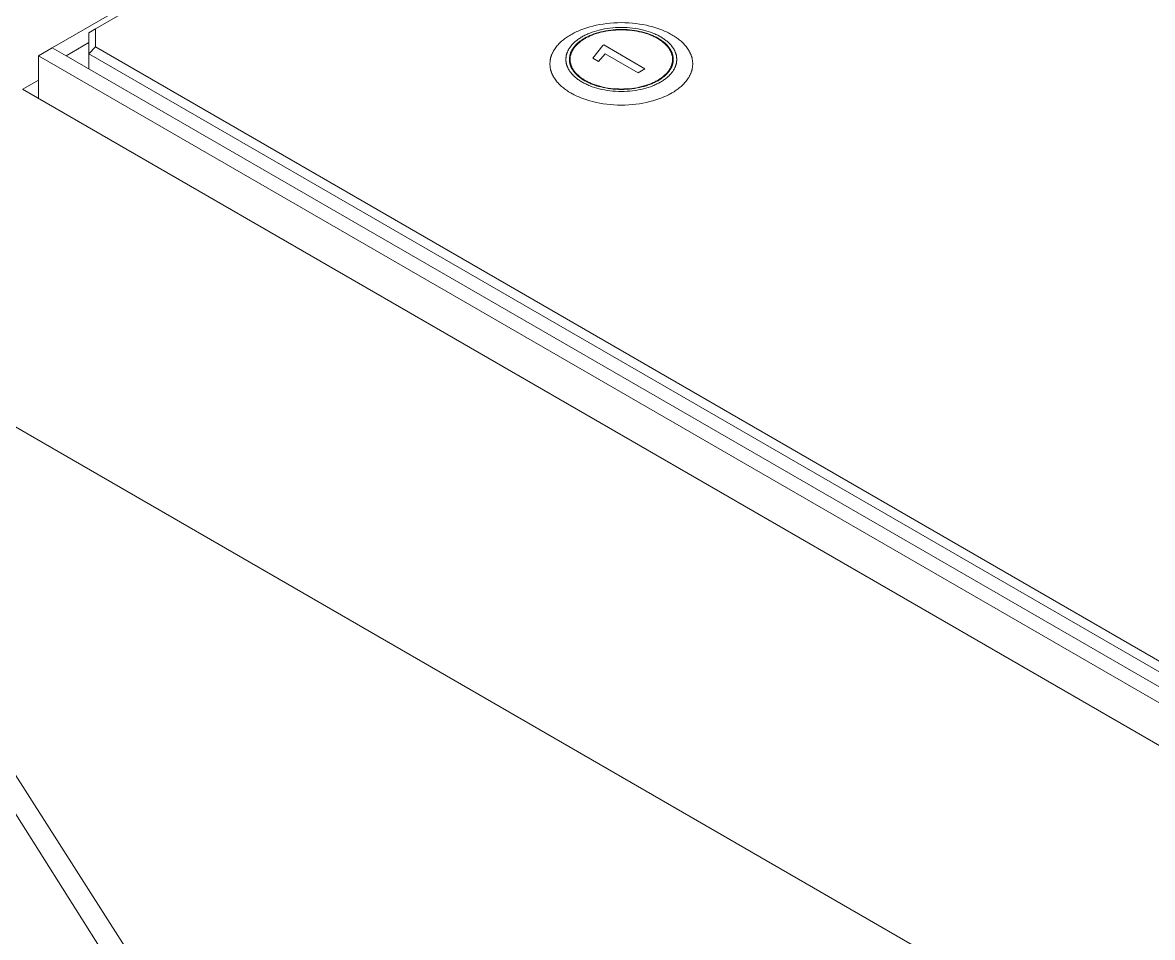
# Model space of a CAD drawing. Header units: millimetres. Extents: x -208 to 4974, y -28 to 3137.
# Drawn here: x 3428.3 to 3541.3, y 1732.5 to 1824 of the extents above; entities that cross this region are included whole.
import ezdxf

# ---------------------------------------------------------------- set-up
doc = ezdxf.new("R2010")
doc.units = ezdxf.units.MM
doc.layers.add('ZANO_R', color=7, linetype='Continuous', lineweight=0)

msp = doc.modelspace()

# ---------------------------------------------------------------- linework, layer by layer
at = {"layer": 'ZANO_R'}
for p, q in [((3431.25, 1821.49), (3515.23, 1869.97)), ((3435.57, 1823.38), (3515.76, 1869.67)), ((3485.04, 1823.58), (3484.73, 1823.49)), ((3485.36, 1823.67), (3485.04, 1823.58)), ((3485.69, 1823.74), (3485.36, 1823.67)), ((3486.03, 1823.81), (3485.69, 1823.74)), ((3486.38, 1823.87), (3486.03, 1823.81)), ((3486.73, 1823.92), (3486.38, 1823.87)), ((3487.09, 1823.96), (3486.73, 1823.92)), ((3487.46, 1823.98), (3487.09, 1823.96)), ((3487.34, 1823.49), (3487.62, 1823.51)), ((3487.82, 1824), (3487.46, 1823.98)), ((3487.62, 1823.51), (3487.91, 1823.52)), ((3488.19, 1824.01), (3487.82, 1824)), ((3487.91, 1823.52), (3488.19, 1823.53)), ((3488.56, 1824), (3488.19, 1824.01)), ((3488.19, 1823.53), (3488.48, 1823.52)), ((3488.48, 1823.52), (3488.77, 1823.51)), ((3488.93, 1823.98), (3488.56, 1824)), ((3488.77, 1823.51), (3489.05, 1823.49)), ((3489.3, 1823.96), (3488.93, 1823.98)), ((3489.66, 1823.92), (3489.3, 1823.96)), ((3490.01, 1823.87), (3489.66, 1823.92)), ((3490.36, 1823.81), (3490.01, 1823.87)), ((3490.7, 1823.74), (3490.36, 1823.81)), ((3491.03, 1823.67), (3490.7, 1823.74)), ((3491.35, 1823.58), (3491.03, 1823.67)), ((3491.66, 1823.49), (3491.35, 1823.58)), ((3435.57, 1823.38), (3434.92, 1823)), ((3434.92, 1823), (3434.92, 1820.88)), ((3435.57, 1821.57), (3435.57, 1823.38)), ((3482.61, 1822.45), (3482.5, 1822.38)), ((3482.71, 1822.53), (3482.61, 1822.45)), ((3482.82, 1822.6), (3482.71, 1822.53)), ((3482.92, 1822.67), (3482.82, 1822.6)), ((3483.03, 1822.73), (3482.92, 1822.67)), ((3483.14, 1822.8), (3483.03, 1822.73)), ((3483.26, 1822.86), (3483.14, 1822.8)), ((3483.37, 1822.93), (3483.26, 1822.86)), ((3483.49, 1822.99), (3483.37, 1822.93)), ((3483.62, 1823.05), (3483.49, 1822.99)), ((3483.74, 1823.11), (3483.62, 1823.05)), ((3483.88, 1823.17), (3483.74, 1823.11)), ((3483.85, 1822.32), (3483.93, 1822.38)), ((3484.01, 1823.23), (3483.88, 1823.17)), ((3483.93, 1822.38), (3484.02, 1822.43)), ((3484.15, 1823.28), (3484.01, 1823.23)), ((3484.02, 1822.43), (3484.1, 1822.49)), ((3484.1, 1822.49), (3484.19, 1822.54)), ((3484.43, 1823.39), (3484.15, 1823.28)), ((3484.19, 1822.54), (3484.27, 1822.59)), ((3484.27, 1822.59), (3484.36, 1822.64)), ((3484.36, 1822.64), (3484.45, 1822.69)), ((3484.36, 1822.35), (3484.44, 1822.4)), ((3484.73, 1823.49), (3484.43, 1823.39)), ((3484.44, 1822.4), (3484.52, 1822.45)), ((3484.45, 1822.69), (3484.54, 1822.74)), ((3484.49, 1822.37), (3484.57, 1822.42)), ((3484.52, 1822.45), (3484.6, 1822.49)), ((3484.54, 1822.74), (3484.64, 1822.78)), ((3484.57, 1822.42), (3484.65, 1822.47)), ((3484.6, 1822.49), (3484.69, 1822.54)), ((3484.64, 1822.78), (3484.74, 1822.83)), ((3484.65, 1822.47), (3484.73, 1822.51)), ((3484.69, 1822.54), (3484.78, 1822.58)), ((3484.73, 1822.51), (3484.82, 1822.56)), ((3484.74, 1822.83), (3484.84, 1822.88)), ((3484.78, 1822.58), (3484.87, 1822.63)), ((3484.82, 1822.56), (3484.91, 1822.6)), ((3484.84, 1822.88), (3484.94, 1822.92)), ((3484.87, 1822.63), (3484.96, 1822.67)), ((3484.91, 1822.6), (3485, 1822.64)), ((3484.94, 1822.92), (3485.05, 1822.96)), ((3484.96, 1822.67), (3485.05, 1822.71)), ((3485, 1822.64), (3485.09, 1822.69)), ((3485.05, 1822.96), (3485.27, 1823.05)), ((3485.05, 1822.71), (3485.15, 1822.76)), ((3485.09, 1822.69), (3485.19, 1822.73)), ((3485.15, 1822.76), (3485.25, 1822.8)), ((3485.19, 1822.73), (3485.29, 1822.77)), ((3485.25, 1822.8), (3485.46, 1822.88)), ((3485.27, 1823.05), (3485.5, 1823.13)), ((3485.29, 1822.77), (3485.49, 1822.84)), ((3485.46, 1822.88), (3485.67, 1822.95)), ((3485.49, 1822.84), (3485.7, 1822.92)), ((3485.5, 1823.13), (3485.74, 1823.2)), ((3485.67, 1822.95), (3485.9, 1823.02)), ((3485.7, 1822.92), (3485.93, 1822.98)), ((3485.74, 1823.2), (3485.99, 1823.27)), ((3485.9, 1823.02), (3486.13, 1823.08)), ((3485.93, 1822.98), (3486.16, 1823.04)), ((3485.99, 1823.27), (3486.25, 1823.33)), ((3486.13, 1823.08), (3486.37, 1823.13)), ((3486.16, 1823.04), (3486.39, 1823.1)), ((3486.25, 1823.33), (3486.51, 1823.38)), ((3486.37, 1823.13), (3486.62, 1823.18)), ((3486.39, 1823.1), (3486.64, 1823.15)), ((3486.51, 1823.38), (3486.78, 1823.42)), ((3486.62, 1823.18), (3486.87, 1823.23)), ((3486.64, 1823.15), (3486.89, 1823.19)), ((3486.78, 1823.42), (3487.06, 1823.46)), ((3486.87, 1823.23), (3487.13, 1823.26)), ((3486.89, 1823.19), (3487.14, 1823.22)), ((3487.06, 1823.46), (3487.34, 1823.49)), ((3487.13, 1823.26), (3487.39, 1823.29)), ((3487.14, 1823.22), (3487.4, 1823.25)), ((3487.39, 1823.29), (3487.66, 1823.31)), ((3487.4, 1823.25), (3487.66, 1823.27)), ((3487.66, 1823.31), (3487.93, 1823.32)), ((3487.66, 1823.27), (3487.93, 1823.28)), ((3487.93, 1823.32), (3488.19, 1823.33)), ((3487.93, 1823.28), (3488.19, 1823.29)), ((3488.19, 1823.33), (3488.46, 1823.32)), ((3488.19, 1823.29), (3488.46, 1823.28)), ((3488.46, 1823.32), (3488.73, 1823.31)), ((3488.46, 1823.28), (3488.72, 1823.27)), ((3488.72, 1823.27), (3488.99, 1823.25)), ((3488.73, 1823.31), (3489, 1823.29)), ((3488.99, 1823.25), (3489.25, 1823.22)), ((3489, 1823.29), (3489.26, 1823.26)), ((3489.05, 1823.49), (3489.33, 1823.46)), ((3489.25, 1823.22), (3489.5, 1823.19)), ((3489.26, 1823.26), (3489.52, 1823.23)), ((3489.33, 1823.46), (3489.61, 1823.42)), ((3489.5, 1823.19), (3489.75, 1823.15)), ((3489.52, 1823.23), (3489.77, 1823.18)), ((3489.61, 1823.42), (3489.88, 1823.38)), ((3489.75, 1823.15), (3489.99, 1823.1)), ((3489.77, 1823.18), (3490.02, 1823.13)), ((3489.88, 1823.38), (3490.14, 1823.33)), ((3489.99, 1823.1), (3490.23, 1823.04)), ((3490.02, 1823.13), (3490.26, 1823.08)), ((3490.14, 1823.33), (3490.4, 1823.27)), ((3490.23, 1823.04), (3490.46, 1822.98)), ((3490.26, 1823.08), (3490.49, 1823.02)), ((3490.4, 1823.27), (3490.65, 1823.2)), ((3490.46, 1822.98), (3490.68, 1822.92)), ((3490.49, 1823.02), (3490.72, 1822.95)), ((3490.65, 1823.2), (3490.89, 1823.13)), ((3490.68, 1822.92), (3490.9, 1822.84)), ((3490.72, 1822.95), (3490.93, 1822.88)), ((3490.89, 1823.13), (3491.12, 1823.05)), ((3490.9, 1822.84), (3491.1, 1822.77)), ((3490.93, 1822.88), (3491.14, 1822.8)), ((3491.1, 1822.77), (3491.2, 1822.73)), ((3491.12, 1823.05), (3491.34, 1822.96)), ((3491.14, 1822.8), (3491.24, 1822.76)), ((3491.2, 1822.73), (3491.3, 1822.69)), ((3491.24, 1822.76), (3491.34, 1822.71)), ((3491.3, 1822.69), (3491.39, 1822.64)), ((3491.34, 1822.96), (3491.44, 1822.92)), ((3491.34, 1822.71), (3491.43, 1822.67)), ((3491.39, 1822.64), (3491.48, 1822.6)), ((3491.43, 1822.67), (3491.52, 1822.63)), ((3491.44, 1822.92), (3491.55, 1822.88)), ((3491.48, 1822.6), (3491.57, 1822.56)), ((3491.52, 1822.63), (3491.61, 1822.58)), ((3491.55, 1822.88), (3491.65, 1822.83)), ((3491.57, 1822.56), (3491.66, 1822.51)), ((3491.61, 1822.58), (3491.7, 1822.54)), ((3491.65, 1822.83), (3491.75, 1822.78)), ((3491.96, 1823.39), (3491.66, 1823.49)), ((3491.66, 1822.51), (3491.74, 1822.47)), ((3491.7, 1822.54), (3491.79, 1822.49)), ((3491.74, 1822.47), (3491.82, 1822.42)), ((3491.75, 1822.78), (3491.85, 1822.74)), ((3491.79, 1822.49), (3491.87, 1822.45)), ((3491.82, 1822.42), (3491.9, 1822.37)), ((3491.85, 1822.74), (3491.94, 1822.69)), ((3491.87, 1822.45), (3491.95, 1822.4)), ((3491.94, 1822.69), (3492.03, 1822.64)), ((3491.95, 1822.4), (3492.03, 1822.35)), ((3492.24, 1823.28), (3491.96, 1823.39)), ((3492.03, 1822.64), (3492.12, 1822.59)), ((3492.12, 1822.59), (3492.2, 1822.54)), ((3492.2, 1822.54), (3492.29, 1822.49)), ((3492.38, 1823.23), (3492.24, 1823.28)), ((3492.29, 1822.49), (3492.37, 1822.43)), ((3492.37, 1822.43), (3492.45, 1822.38)), ((3492.51, 1823.17), (3492.38, 1823.23)), ((3492.45, 1822.38), (3492.53, 1822.32)), ((3492.64, 1823.11), (3492.51, 1823.17)), ((3492.77, 1823.05), (3492.64, 1823.11)), ((3492.9, 1822.99), (3492.77, 1823.05)), ((3493.02, 1822.93), (3492.9, 1822.99)), ((3493.13, 1822.86), (3493.02, 1822.93)), ((3493.25, 1822.8), (3493.13, 1822.86)), ((3493.36, 1822.73), (3493.25, 1822.8)), ((3493.47, 1822.67), (3493.36, 1822.73)), ((3493.57, 1822.6), (3493.47, 1822.67)), ((3493.68, 1822.53), (3493.57, 1822.6)), ((3493.78, 1822.45), (3493.68, 1822.53)), ((3493.88, 1822.38), (3493.78, 1822.45)), ((3431.25, 1821.49), (3429.87, 1820.69)), ((3431.25, 1821.49), (3432.63, 1820.69)), ((3432.63, 1820.69), (3434.92, 1822.02)), ((3434.92, 1820.88), (3435.57, 1821.57)), ((4574.98, 1163.73), (3435.57, 1821.57)), ((3481.47, 1821.28), (3481.44, 1821.23)), ((3481.51, 1821.33), (3481.47, 1821.28)), ((3481.57, 1821.43), (3481.51, 1821.33)), ((3481.64, 1821.52), (3481.57, 1821.43)), ((3481.71, 1821.61), (3481.64, 1821.52)), ((3481.79, 1821.71), (3481.71, 1821.61)), ((3481.87, 1821.8), (3481.79, 1821.71)), ((3481.95, 1821.88), (3481.87, 1821.8)), ((3482.03, 1821.97), (3481.95, 1821.88)), ((3482.12, 1822.06), (3482.03, 1821.97)), ((3482.21, 1822.14), (3482.12, 1822.06)), ((3482.31, 1822.22), (3482.21, 1822.14)), ((3482.41, 1822.3), (3482.31, 1822.22)), ((3482.5, 1822.38), (3482.41, 1822.3)), ((3482.87, 1821.22), (3482.89, 1821.26)), ((3482.89, 1821.26), (3482.91, 1821.3)), ((3482.91, 1821.3), (3482.93, 1821.34)), ((3482.93, 1821.34), (3482.95, 1821.37)), ((3482.95, 1821.37), (3482.98, 1821.41)), ((3482.98, 1821.41), (3483, 1821.45)), ((3483, 1821.45), (3483.05, 1821.52)), ((3483.05, 1821.52), (3483.1, 1821.6)), ((3483.1, 1821.6), (3483.16, 1821.67)), ((3483.16, 1821.67), (3483.22, 1821.74)), ((3483.22, 1821.74), (3483.28, 1821.81)), ((3483.24, 1821.24), (3483.26, 1821.27)), ((3483.26, 1821.27), (3483.29, 1821.31)), ((3483.28, 1821.81), (3483.34, 1821.88)), ((3483.29, 1821.31), (3483.31, 1821.34)), ((3483.31, 1821.34), (3483.33, 1821.38)), ((3483.31, 1821.22), (3483.33, 1821.26)), ((3483.33, 1821.38), (3483.38, 1821.45)), ((3483.33, 1821.26), (3483.35, 1821.3)), ((3483.34, 1821.88), (3483.41, 1821.95)), ((3483.35, 1821.3), (3483.37, 1821.33)), ((3483.37, 1821.33), (3483.39, 1821.37)), ((3483.38, 1821.45), (3483.43, 1821.52)), ((3483.39, 1821.37), (3483.44, 1821.43)), ((3483.41, 1821.95), (3483.48, 1822.01)), ((3483.43, 1821.52), (3483.48, 1821.58)), ((3483.44, 1821.43), (3483.49, 1821.5)), ((3483.48, 1822.01), (3483.55, 1822.08)), ((3483.48, 1821.58), (3483.53, 1821.65)), ((3483.49, 1821.5), (3483.54, 1821.57)), ((3483.53, 1821.65), (3483.59, 1821.72)), ((3483.54, 1821.57), (3483.59, 1821.63)), ((3483.55, 1822.08), (3483.62, 1822.14)), ((3483.59, 1821.72), (3483.65, 1821.78)), ((3483.59, 1821.63), (3483.65, 1821.7)), ((3483.62, 1822.14), (3483.7, 1822.2)), ((3483.65, 1821.78), (3483.71, 1821.84)), ((3483.65, 1821.7), (3483.71, 1821.76)), ((3483.7, 1822.2), (3483.78, 1822.26)), ((3483.71, 1821.84), (3483.78, 1821.91)), ((3483.71, 1821.76), (3483.77, 1821.83)), ((3483.77, 1821.83), (3483.83, 1821.89)), ((3483.78, 1822.26), (3483.85, 1822.32)), ((3483.78, 1821.91), (3483.85, 1821.97)), ((3483.83, 1821.89), (3483.9, 1821.95)), ((3483.85, 1821.97), (3483.91, 1822.03)), ((3483.9, 1821.95), (3483.97, 1822)), ((3483.91, 1822.03), (3483.98, 1822.08)), ((3483.97, 1822), (3484.04, 1822.06)), ((3483.98, 1822.08), (3484.06, 1822.14)), ((3484.04, 1822.06), (3484.11, 1822.12)), ((3484.06, 1822.14), (3484.13, 1822.19)), ((3484.11, 1822.12), (3484.18, 1822.17)), ((3484.13, 1822.19), (3484.21, 1822.25)), ((3484.18, 1822.17), (3484.26, 1822.22)), ((3484.21, 1822.25), (3484.28, 1822.3)), ((3484.26, 1822.22), (3484.33, 1822.27)), ((3484.28, 1822.3), (3484.36, 1822.35)), ((3484.33, 1822.27), (3484.41, 1822.32)), ((3484.41, 1822.32), (3484.49, 1822.37)), ((3485.35, 1820.45), (3486.36, 1821.72)), ((3486.36, 1821.72), (3486.44, 1821.77)), ((3486.44, 1821.77), (3490.56, 1819.39)), ((3491.9, 1822.37), (3491.98, 1822.32)), ((3491.98, 1822.32), (3492.06, 1822.27)), ((3492.03, 1822.35), (3492.11, 1822.3)), ((3492.06, 1822.27), (3492.13, 1822.22)), ((3492.11, 1822.3), (3492.18, 1822.25)), ((3492.13, 1822.22), (3492.21, 1822.17)), ((3492.18, 1822.25), (3492.26, 1822.19)), ((3492.21, 1822.17), (3492.28, 1822.12)), ((3492.26, 1822.19), (3492.33, 1822.14)), ((3492.28, 1822.12), (3492.35, 1822.06)), ((3492.33, 1822.14), (3492.41, 1822.08)), ((3492.35, 1822.06), (3492.42, 1822)), ((3492.41, 1822.08), (3492.48, 1822.03)), ((3492.42, 1822), (3492.49, 1821.95)), ((3492.48, 1822.03), (3492.54, 1821.97)), ((3492.49, 1821.95), (3492.56, 1821.89)), ((3492.53, 1822.32), (3492.61, 1822.26)), ((3492.54, 1821.97), (3492.61, 1821.91)), ((3492.56, 1821.89), (3492.62, 1821.83)), ((3492.61, 1822.26), (3492.69, 1822.2)), ((3492.61, 1821.91), (3492.68, 1821.84)), ((3492.62, 1821.83), (3492.68, 1821.76)), ((3492.68, 1821.84), (3492.74, 1821.78)), ((3492.68, 1821.76), (3492.74, 1821.7)), ((3492.69, 1822.2), (3492.77, 1822.14)), ((3492.74, 1821.78), (3492.8, 1821.72)), ((3492.74, 1821.7), (3492.8, 1821.63)), ((3492.77, 1822.14), (3492.84, 1822.08)), ((3492.8, 1821.72), (3492.85, 1821.65)), ((3492.8, 1821.63), (3492.85, 1821.57)), ((3492.84, 1822.08), (3492.91, 1822.01)), ((3492.85, 1821.65), (3492.91, 1821.58)), ((3492.85, 1821.57), (3492.9, 1821.5)), ((3492.9, 1821.5), (3492.95, 1821.43)), ((3492.91, 1822.01), (3492.98, 1821.95)), ((3492.91, 1821.58), (3492.96, 1821.52)), ((3492.95, 1821.43), (3493, 1821.37)), ((3492.96, 1821.52), (3493.01, 1821.45)), ((3492.98, 1821.95), (3493.05, 1821.88)), ((3493, 1821.37), (3493.02, 1821.33)), ((3493.01, 1821.45), (3493.06, 1821.38)), ((3493.02, 1821.33), (3493.04, 1821.3)), ((3493.04, 1821.3), (3493.06, 1821.26)), ((3493.05, 1821.88), (3493.11, 1821.81)), ((3493.06, 1821.38), (3493.08, 1821.34)), ((3493.06, 1821.26), (3493.08, 1821.22)), ((3493.08, 1821.34), (3493.1, 1821.31)), ((3493.1, 1821.31), (3493.12, 1821.27)), ((3493.11, 1821.81), (3493.17, 1821.74)), ((3493.12, 1821.27), (3493.15, 1821.24)), ((3493.17, 1821.74), (3493.23, 1821.67)), ((3493.23, 1821.67), (3493.29, 1821.6)), ((3493.29, 1821.6), (3493.34, 1821.52)), ((3493.34, 1821.52), (3493.39, 1821.45)), ((3493.39, 1821.45), (3493.41, 1821.41)), ((3493.41, 1821.41), (3493.44, 1821.37)), ((3493.44, 1821.37), (3493.46, 1821.34)), ((3493.46, 1821.34), (3493.48, 1821.3)), ((3493.48, 1821.3), (3493.5, 1821.26)), ((3493.5, 1821.26), (3493.52, 1821.22)), ((3493.98, 1822.3), (3493.88, 1822.38)), ((3494.08, 1822.22), (3493.98, 1822.3)), ((3494.18, 1822.14), (3494.08, 1822.22)), ((3494.27, 1822.06), (3494.18, 1822.14)), ((3494.36, 1821.97), (3494.27, 1822.06)), ((3494.44, 1821.88), (3494.36, 1821.97)), ((3494.52, 1821.8), (3494.44, 1821.88)), ((3494.6, 1821.71), (3494.52, 1821.8)), ((3494.68, 1821.61), (3494.6, 1821.71)), ((3494.75, 1821.52), (3494.68, 1821.61)), ((3494.82, 1821.43), (3494.75, 1821.52)), ((3494.88, 1821.33), (3494.82, 1821.43)), ((3494.91, 1821.28), (3494.88, 1821.33)), ((3494.94, 1821.23), (3494.91, 1821.28)), ((3429.87, 1820.69), (3429.87, 1816.43)), ((4577.01, 1158.4), (3429.87, 1820.69)), ((4577.01, 1159.99), (3432.63, 1820.69)), ((3434.92, 1820.88), (4574.71, 1162.83)), ((3434.92, 1819.37), (3434.92, 1820.88)), ((3481.07, 1820.15), (3481.06, 1820.1)), ((3481.08, 1820.26), (3481.07, 1820.2)), ((3481.07, 1820.2), (3481.07, 1820.15)), ((3481.09, 1820.31), (3481.08, 1820.26)), ((3481.1, 1820.36), (3481.09, 1820.31)), ((3481.11, 1820.41), (3481.1, 1820.36)), ((3481.12, 1820.47), (3481.11, 1820.41)), ((3481.14, 1820.52), (3481.12, 1820.47)), ((3481.15, 1820.57), (3481.14, 1820.52)), ((3481.17, 1820.62), (3481.15, 1820.57)), ((3481.18, 1820.68), (3481.17, 1820.62)), ((3481.2, 1820.73), (3481.18, 1820.68)), ((3481.22, 1820.78), (3481.2, 1820.73)), ((3481.24, 1820.83), (3481.22, 1820.78)), ((3481.26, 1820.88), (3481.24, 1820.83)), ((3481.29, 1820.93), (3481.26, 1820.88)), ((3481.31, 1820.98), (3481.29, 1820.93)), ((3481.33, 1821.03), (3481.31, 1820.98)), ((3481.36, 1821.08), (3481.33, 1821.03)), ((3481.39, 1821.13), (3481.36, 1821.08)), ((3481.42, 1821.18), (3481.39, 1821.13)), ((3481.44, 1821.23), (3481.42, 1821.18)), ((3482.65, 1820.49), (3482.66, 1820.53)), ((3482.65, 1820.45), (3482.65, 1820.49)), ((3482.65, 1820.41), (3482.65, 1820.45)), ((3482.65, 1820.37), (3482.65, 1820.41)), ((3482.65, 1820.33), (3482.65, 1820.37)), ((3482.65, 1820.28), (3482.65, 1820.33)), ((3482.65, 1820.24), (3482.65, 1820.28)), ((3482.65, 1820.2), (3482.65, 1820.24)), ((3482.65, 1820.16), (3482.65, 1820.2)), ((3482.66, 1820.12), (3482.65, 1820.16)), ((3482.66, 1820.57), (3482.67, 1820.62)), ((3482.66, 1820.53), (3482.66, 1820.57)), ((3482.66, 1820.08), (3482.66, 1820.12)), ((3482.67, 1820.62), (3482.68, 1820.66)), ((3482.68, 1820.7), (3482.69, 1820.74)), ((3482.68, 1820.66), (3482.68, 1820.7)), ((3482.69, 1820.74), (3482.7, 1820.78)), ((3482.7, 1820.78), (3482.71, 1820.82)), ((3482.71, 1820.82), (3482.72, 1820.86)), ((3482.72, 1820.86), (3482.74, 1820.9)), ((3482.74, 1820.9), (3482.75, 1820.94)), ((3482.75, 1820.94), (3482.76, 1820.98)), ((3482.76, 1820.98), (3482.78, 1821.02)), ((3482.78, 1821.02), (3482.8, 1821.06)), ((3482.8, 1821.06), (3482.81, 1821.1)), ((3482.81, 1821.1), (3482.83, 1821.14)), ((3482.83, 1821.14), (3482.85, 1821.18)), ((3482.85, 1821.18), (3482.87, 1821.22)), ((3483, 1820.44), (3483.01, 1820.48)), ((3483, 1820.4), (3483, 1820.44)), ((3483, 1820.36), (3483, 1820.4)), ((3483, 1820.33), (3483, 1820.36)), ((3483, 1820.29), (3483, 1820.33)), ((3483, 1820.25), (3483, 1820.29)), ((3483, 1820.21), (3483, 1820.25)), ((3483.01, 1820.17), (3483, 1820.21)), ((3483.01, 1820.56), (3483.02, 1820.6)), ((3483.01, 1820.52), (3483.01, 1820.56)), ((3483.01, 1820.48), (3483.01, 1820.52)), ((3483.01, 1820.13), (3483.01, 1820.17)), ((3483.01, 1820.09), (3483.01, 1820.13)), ((3483.02, 1820.6), (3483.03, 1820.64)), ((3483.03, 1820.67), (3483.04, 1820.71)), ((3483.03, 1820.64), (3483.03, 1820.67)), ((3483.04, 1820.71), (3483.05, 1820.75)), ((3483.05, 1820.75), (3483.06, 1820.79)), ((3483.06, 1820.79), (3483.07, 1820.83)), ((3483.06, 1820.36), (3483.07, 1820.4)), ((3483.06, 1820.33), (3483.06, 1820.36)), ((3483.06, 1820.29), (3483.06, 1820.33)), ((3483.07, 1820.25), (3483.06, 1820.29)), ((3483.06, 1820.25), (3483.06, 1819.85)), ((3483.07, 1820.83), (3483.08, 1820.86)), ((3483.07, 1820.52), (3483.08, 1820.56)), ((3483.07, 1820.48), (3483.07, 1820.52)), ((3483.07, 1820.44), (3483.07, 1820.48)), ((3483.07, 1820.4), (3483.07, 1820.44)), ((3483.07, 1820.21), (3483.07, 1820.25)), ((3483.07, 1820.17), (3483.07, 1820.21)), ((3483.07, 1820.13), (3483.07, 1820.17)), ((3483.08, 1820.1), (3483.07, 1820.13)), ((3483.08, 1820.86), (3483.1, 1820.9)), ((3483.08, 1820.56), (3483.09, 1820.59)), ((3483.09, 1820.63), (3483.1, 1820.67)), ((3483.09, 1820.59), (3483.09, 1820.63)), ((3483.1, 1820.9), (3483.11, 1820.94)), ((3483.1, 1820.67), (3483.11, 1820.71)), ((3483.11, 1820.94), (3483.12, 1820.98)), ((3483.11, 1820.71), (3483.12, 1820.75)), ((3483.12, 1820.98), (3483.14, 1821.02)), ((3483.12, 1820.75), (3483.13, 1820.78)), ((3483.13, 1820.78), (3483.14, 1820.82)), ((3483.14, 1821.02), (3483.15, 1821.05)), ((3483.14, 1820.82), (3483.15, 1820.86)), ((3483.15, 1821.05), (3483.17, 1821.09)), ((3483.15, 1820.86), (3483.16, 1820.9)), ((3483.16, 1820.9), (3483.17, 1820.93)), ((3483.17, 1821.09), (3483.19, 1821.13)), ((3483.17, 1820.93), (3483.19, 1820.97)), ((3483.19, 1821.13), (3483.21, 1821.16)), ((3483.19, 1820.97), (3483.2, 1821.01)), ((3483.2, 1821.01), (3483.22, 1821.04)), ((3483.21, 1821.16), (3483.22, 1821.2)), ((3483.22, 1821.2), (3483.24, 1821.24)), ((3483.22, 1821.04), (3483.23, 1821.08)), ((3483.23, 1821.08), (3483.25, 1821.12)), ((3483.25, 1821.12), (3483.27, 1821.15)), ((3483.27, 1821.15), (3483.29, 1821.19)), ((3483.29, 1821.19), (3483.31, 1821.22)), ((3485.92, 1820.12), (3485.35, 1820.45)), ((3486.58, 1820.9), (3485.92, 1820.12)), ((3489.88, 1819), (3486.58, 1820.9)), ((3493.08, 1821.22), (3493.1, 1821.19)), ((3493.1, 1821.19), (3493.12, 1821.15)), ((3493.12, 1821.15), (3493.14, 1821.12)), ((3493.14, 1821.12), (3493.16, 1821.08)), ((3493.15, 1821.24), (3493.16, 1821.2)), ((3493.16, 1821.2), (3493.18, 1821.16)), ((3493.16, 1821.08), (3493.17, 1821.04)), ((3493.17, 1821.04), (3493.19, 1821.01)), ((3493.18, 1821.16), (3493.2, 1821.13)), ((3493.19, 1821.01), (3493.2, 1820.97)), ((3493.2, 1821.13), (3493.22, 1821.09)), ((3493.2, 1820.97), (3493.22, 1820.93)), ((3493.22, 1821.09), (3493.24, 1821.05)), ((3493.22, 1820.93), (3493.23, 1820.9)), ((3493.23, 1820.9), (3493.24, 1820.86)), ((3493.24, 1821.05), (3493.25, 1821.02)), ((3493.24, 1820.86), (3493.25, 1820.82)), ((3493.25, 1821.02), (3493.27, 1820.98)), ((3493.25, 1820.82), (3493.26, 1820.78)), ((3493.26, 1820.78), (3493.27, 1820.75)), ((3493.27, 1820.98), (3493.28, 1820.94)), ((3493.27, 1820.75), (3493.28, 1820.71)), ((3493.28, 1820.94), (3493.29, 1820.9)), ((3493.28, 1820.71), (3493.29, 1820.67)), ((3493.29, 1820.9), (3493.31, 1820.86)), ((3493.29, 1820.67), (3493.3, 1820.63)), ((3493.3, 1820.63), (3493.3, 1820.59)), ((3493.3, 1820.59), (3493.31, 1820.56)), ((3493.31, 1820.86), (3493.32, 1820.83)), ((3493.31, 1820.56), (3493.31, 1820.52)), ((3493.31, 1820.52), (3493.32, 1820.48)), ((3493.32, 1820.17), (3493.31, 1820.13)), ((3493.31, 1820.13), (3493.31, 1820.1)), ((3493.32, 1820.83), (3493.33, 1820.79)), ((3493.32, 1820.48), (3493.32, 1820.44)), ((3493.32, 1820.44), (3493.32, 1820.4)), ((3493.32, 1820.4), (3493.32, 1820.36)), ((3493.32, 1820.36), (3493.33, 1820.33)), ((3493.33, 1820.33), (3493.32, 1820.29)), ((3493.32, 1820.29), (3493.32, 1820.25)), ((3493.32, 1820.25), (3493.32, 1820.21)), ((3493.32, 1820.21), (3493.32, 1820.17)), ((3493.33, 1820.79), (3493.34, 1820.75)), ((3493.33, 1820.25), (3493.33, 1819.85)), ((3493.34, 1820.75), (3493.35, 1820.71)), ((3493.35, 1820.71), (3493.35, 1820.67)), ((3493.35, 1820.67), (3493.36, 1820.64)), ((3493.36, 1820.64), (3493.37, 1820.6)), ((3493.37, 1820.6), (3493.37, 1820.56)), ((3493.37, 1820.56), (3493.38, 1820.52)), ((3493.38, 1820.13), (3493.37, 1820.09)), ((3493.38, 1820.52), (3493.38, 1820.48)), ((3493.38, 1820.48), (3493.39, 1820.44)), ((3493.39, 1820.21), (3493.38, 1820.17)), ((3493.38, 1820.17), (3493.38, 1820.13)), ((3493.39, 1820.44), (3493.39, 1820.4)), ((3493.39, 1820.4), (3493.39, 1820.36)), ((3493.39, 1820.36), (3493.39, 1820.33)), ((3493.39, 1820.33), (3493.39, 1820.29)), ((3493.39, 1820.29), (3493.39, 1820.25)), ((3493.39, 1820.25), (3493.39, 1820.21)), ((3493.52, 1821.22), (3493.54, 1821.18)), ((3493.54, 1821.18), (3493.56, 1821.14)), ((3493.56, 1821.14), (3493.58, 1821.1)), ((3493.58, 1821.1), (3493.59, 1821.06)), ((3493.59, 1821.06), (3493.61, 1821.02)), ((3493.61, 1821.02), (3493.62, 1820.98)), ((3493.62, 1820.98), (3493.64, 1820.94)), ((3493.64, 1820.94), (3493.65, 1820.9)), ((3493.65, 1820.9), (3493.66, 1820.86)), ((3493.66, 1820.86), (3493.68, 1820.82)), ((3493.68, 1820.82), (3493.69, 1820.78)), ((3493.69, 1820.78), (3493.7, 1820.74)), ((3493.7, 1820.74), (3493.7, 1820.7)), ((3493.7, 1820.7), (3493.71, 1820.66)), ((3493.71, 1820.66), (3493.72, 1820.62)), ((3493.72, 1820.62), (3493.73, 1820.57)), ((3493.73, 1820.57), (3493.73, 1820.53)), ((3493.73, 1820.53), (3493.73, 1820.49)), ((3493.73, 1820.49), (3493.74, 1820.45)), ((3493.74, 1820.2), (3493.73, 1820.16)), ((3493.73, 1820.16), (3493.73, 1820.12)), ((3493.73, 1820.12), (3493.73, 1820.08)), ((3493.74, 1820.45), (3493.74, 1820.41)), ((3493.74, 1820.41), (3493.74, 1820.37)), ((3493.74, 1820.37), (3493.74, 1820.33)), ((3493.74, 1820.33), (3493.74, 1820.28)), ((3493.74, 1820.28), (3493.74, 1820.24)), ((3493.74, 1820.24), (3493.74, 1820.2)), ((3494.97, 1821.18), (3494.94, 1821.23)), ((3495, 1821.13), (3494.97, 1821.18)), ((3495.03, 1821.08), (3495, 1821.13)), ((3495.05, 1821.03), (3495.03, 1821.08)), ((3495.08, 1820.98), (3495.05, 1821.03)), ((3495.1, 1820.93), (3495.08, 1820.98)), ((3495.13, 1820.88), (3495.1, 1820.93)), ((3495.15, 1820.83), (3495.13, 1820.88)), ((3495.17, 1820.78), (3495.15, 1820.83)), ((3495.19, 1820.73), (3495.17, 1820.78)), ((3495.2, 1820.68), (3495.19, 1820.73)), ((3495.22, 1820.62), (3495.2, 1820.68)), ((3495.24, 1820.57), (3495.22, 1820.62)), ((3495.25, 1820.52), (3495.24, 1820.57)), ((3495.27, 1820.47), (3495.25, 1820.52)), ((3495.28, 1820.41), (3495.27, 1820.47)), ((3495.29, 1820.36), (3495.28, 1820.41)), ((3495.3, 1820.31), (3495.29, 1820.36)), ((3495.31, 1820.26), (3495.3, 1820.31)), ((3495.32, 1820.2), (3495.31, 1820.26)), ((3495.32, 1820.15), (3495.32, 1820.2)), ((3495.33, 1820.1), (3495.32, 1820.15)), ((3481.06, 1820.04), (3481.05, 1819.99)), ((3481.05, 1819.99), (3481.05, 1819.94)), ((3481.05, 1819.94), (3481.05, 1819.88)), ((3481.05, 1819.88), (3481.05, 1819.83)), ((3481.05, 1819.83), (3481.05, 1819.78)), ((3481.05, 1819.78), (3481.06, 1819.72)), ((3481.06, 1820.1), (3481.06, 1820.04)), ((3481.06, 1819.72), (3481.06, 1819.67)), ((3481.06, 1819.67), (3481.07, 1819.62)), ((3481.07, 1819.62), (3481.07, 1819.56)), ((3481.07, 1819.56), (3481.08, 1819.51)), ((3481.08, 1819.51), (3481.09, 1819.46)), ((3481.09, 1819.46), (3481.1, 1819.4)), ((3481.1, 1819.4), (3481.11, 1819.35)), ((3481.11, 1819.35), (3481.12, 1819.3)), ((3481.12, 1819.3), (3481.14, 1819.25)), ((3481.14, 1819.25), (3481.15, 1819.19)), ((3481.15, 1819.19), (3481.17, 1819.14)), ((3481.17, 1819.14), (3481.18, 1819.09)), ((3481.18, 1819.09), (3481.2, 1819.04)), ((3481.2, 1819.04), (3481.22, 1818.99)), ((3481.22, 1818.99), (3481.24, 1818.93)), ((3482.67, 1820.04), (3482.66, 1820.08)), ((3482.68, 1819.99), (3482.67, 1820.04)), ((3482.68, 1819.95), (3482.68, 1819.99)), ((3482.69, 1819.91), (3482.68, 1819.95)), ((3482.7, 1819.87), (3482.69, 1819.91)), ((3482.71, 1819.83), (3482.7, 1819.87)), ((3482.72, 1819.79), (3482.71, 1819.83)), ((3482.74, 1819.75), (3482.72, 1819.79)), ((3482.75, 1819.71), (3482.74, 1819.75)), ((3482.76, 1819.67), (3482.75, 1819.71)), ((3482.78, 1819.63), (3482.76, 1819.67)), ((3482.8, 1819.59), (3482.78, 1819.63)), ((3482.81, 1819.55), (3482.8, 1819.59)), ((3482.83, 1819.51), (3482.81, 1819.55)), ((3482.85, 1819.47), (3482.83, 1819.51)), ((3482.87, 1819.43), (3482.85, 1819.47)), ((3482.89, 1819.39), (3482.87, 1819.43)), ((3482.91, 1819.35), (3482.89, 1819.39)), ((3482.93, 1819.32), (3482.91, 1819.35)), ((3482.95, 1819.28), (3482.93, 1819.32)), ((3482.98, 1819.24), (3482.95, 1819.28)), ((3483, 1819.2), (3482.98, 1819.24)), ((3483.05, 1819.13), (3483, 1819.2)), ((3483.02, 1820.05), (3483.01, 1820.09)), ((3483.03, 1820.02), (3483.02, 1820.05)), ((3483.03, 1819.98), (3483.03, 1820.02)), ((3483.04, 1819.94), (3483.03, 1819.98)), ((3483.05, 1819.9), (3483.04, 1819.94)), ((3483.06, 1819.86), (3483.05, 1819.9)), ((3483.1, 1819.05), (3483.05, 1819.13)), ((3483.07, 1819.82), (3483.06, 1819.86)), ((3483.08, 1819.79), (3483.07, 1819.82)), ((3483.09, 1820.06), (3483.08, 1820.1)), ((3483.1, 1819.75), (3483.08, 1819.79)), ((3483.09, 1820.02), (3483.09, 1820.06)), ((3483.1, 1819.98), (3483.09, 1820.02)), ((3483.11, 1819.94), (3483.1, 1819.98)), ((3483.11, 1819.71), (3483.1, 1819.75)), ((3483.16, 1818.98), (3483.1, 1819.05)), ((3483.12, 1819.91), (3483.11, 1819.94)), ((3483.12, 1819.67), (3483.11, 1819.71)), ((3483.13, 1819.87), (3483.12, 1819.91)), ((3483.14, 1819.64), (3483.12, 1819.67)), ((3483.14, 1819.83), (3483.13, 1819.87)), ((3483.15, 1819.79), (3483.14, 1819.83)), ((3483.15, 1819.6), (3483.14, 1819.64)), ((3483.16, 1819.76), (3483.15, 1819.79)), ((3483.17, 1819.56), (3483.15, 1819.6)), ((3483.17, 1819.72), (3483.16, 1819.76)), ((3483.19, 1819.68), (3483.17, 1819.72)), ((3483.19, 1819.53), (3483.17, 1819.56)), ((3483.2, 1819.64), (3483.19, 1819.68)), ((3483.21, 1819.49), (3483.19, 1819.53)), ((3483.22, 1819.61), (3483.2, 1819.64)), ((3483.22, 1819.45), (3483.21, 1819.49)), ((3483.23, 1819.57), (3483.22, 1819.61)), ((3483.24, 1819.42), (3483.22, 1819.45)), ((3483.25, 1819.54), (3483.23, 1819.57)), ((3483.26, 1819.38), (3483.24, 1819.42)), ((3483.27, 1819.5), (3483.25, 1819.54)), ((3483.29, 1819.34), (3483.26, 1819.38)), ((3483.29, 1819.46), (3483.27, 1819.5)), ((3483.31, 1819.43), (3483.29, 1819.46)), ((3483.31, 1819.31), (3483.29, 1819.34)), ((3483.33, 1819.39), (3483.31, 1819.43)), ((3483.33, 1819.27), (3483.31, 1819.31)), ((3483.35, 1819.36), (3483.33, 1819.39)), ((3483.38, 1819.2), (3483.33, 1819.27)), ((3483.37, 1819.32), (3483.35, 1819.36)), ((3483.39, 1819.29), (3483.37, 1819.32)), ((3483.43, 1819.13), (3483.38, 1819.2)), ((3483.44, 1819.22), (3483.39, 1819.29)), ((3483.48, 1819.07), (3483.43, 1819.13)), ((3483.49, 1819.15), (3483.44, 1819.22)), ((3483.53, 1819), (3483.48, 1819.07)), ((3483.54, 1819.08), (3483.49, 1819.15)), ((3483.59, 1818.93), (3483.53, 1819)), ((3483.59, 1819.02), (3483.54, 1819.08)), ((3483.65, 1818.95), (3483.59, 1819.02)), ((3490.56, 1819.39), (3489.88, 1819)), ((3492.8, 1819.02), (3492.74, 1818.95)), ((3492.85, 1819.08), (3492.8, 1819.02)), ((3492.85, 1819), (3492.8, 1818.93)), ((3492.9, 1819.15), (3492.85, 1819.08)), ((3492.91, 1819.07), (3492.85, 1819)), ((3492.95, 1819.22), (3492.9, 1819.15)), ((3492.96, 1819.13), (3492.91, 1819.07)), ((3493, 1819.29), (3492.95, 1819.22)), ((3493.01, 1819.2), (3492.96, 1819.13)), ((3493.02, 1819.32), (3493, 1819.29)), ((3493.06, 1819.27), (3493.01, 1819.2)), ((3493.04, 1819.36), (3493.02, 1819.32)), ((3493.06, 1819.39), (3493.04, 1819.36)), ((3493.08, 1819.43), (3493.06, 1819.39)), ((3493.08, 1819.31), (3493.06, 1819.27)), ((3493.1, 1819.46), (3493.08, 1819.43)), ((3493.1, 1819.34), (3493.08, 1819.31)), ((3493.12, 1819.5), (3493.1, 1819.46)), ((3493.12, 1819.38), (3493.1, 1819.34)), ((3493.14, 1819.54), (3493.12, 1819.5)), ((3493.15, 1819.42), (3493.12, 1819.38)), ((3493.16, 1819.57), (3493.14, 1819.54)), ((3493.16, 1819.45), (3493.15, 1819.42)), ((3493.17, 1819.61), (3493.16, 1819.57)), ((3493.18, 1819.49), (3493.16, 1819.45)), ((3493.19, 1819.64), (3493.17, 1819.61)), ((3493.2, 1819.53), (3493.18, 1819.49)), ((3493.2, 1819.68), (3493.19, 1819.64)), ((3493.22, 1819.72), (3493.2, 1819.68)), ((3493.22, 1819.56), (3493.2, 1819.53)), ((3493.23, 1819.76), (3493.22, 1819.72)), ((3493.24, 1819.6), (3493.22, 1819.56)), ((3493.24, 1819.79), (3493.23, 1819.76)), ((3493.29, 1819.05), (3493.23, 1818.98)), ((3493.25, 1819.83), (3493.24, 1819.79)), ((3493.25, 1819.64), (3493.24, 1819.6)), ((3493.26, 1819.87), (3493.25, 1819.83)), ((3493.27, 1819.67), (3493.25, 1819.64)), ((3493.27, 1819.91), (3493.26, 1819.87)), ((3493.28, 1819.94), (3493.27, 1819.91)), ((3493.28, 1819.71), (3493.27, 1819.67)), ((3493.29, 1819.98), (3493.28, 1819.94)), ((3493.29, 1819.75), (3493.28, 1819.71)), ((3493.3, 1820.02), (3493.29, 1819.98)), ((3493.31, 1819.79), (3493.29, 1819.75)), ((3493.34, 1819.13), (3493.29, 1819.05)), ((3493.31, 1820.1), (3493.3, 1820.06)), ((3493.3, 1820.06), (3493.3, 1820.02)), ((3493.32, 1819.82), (3493.31, 1819.79)), ((3493.33, 1819.86), (3493.32, 1819.82)), ((3493.34, 1819.9), (3493.33, 1819.86)), ((3493.35, 1819.94), (3493.34, 1819.9)), ((3493.39, 1819.2), (3493.34, 1819.13)), ((3493.36, 1820.02), (3493.35, 1819.98)), ((3493.35, 1819.98), (3493.35, 1819.94)), ((3493.37, 1820.05), (3493.36, 1820.02)), ((3493.37, 1820.09), (3493.37, 1820.05)), ((3493.41, 1819.24), (3493.39, 1819.2)), ((3493.44, 1819.28), (3493.41, 1819.24)), ((3493.46, 1819.32), (3493.44, 1819.28)), ((3493.48, 1819.35), (3493.46, 1819.32)), ((3493.5, 1819.39), (3493.48, 1819.35)), ((3493.52, 1819.43), (3493.5, 1819.39)), ((3493.54, 1819.47), (3493.52, 1819.43)), ((3493.56, 1819.51), (3493.54, 1819.47)), ((3493.58, 1819.55), (3493.56, 1819.51)), ((3493.59, 1819.59), (3493.58, 1819.55)), ((3493.61, 1819.63), (3493.59, 1819.59)), ((3493.62, 1819.67), (3493.61, 1819.63)), ((3493.64, 1819.71), (3493.62, 1819.67)), ((3493.65, 1819.75), (3493.64, 1819.71)), ((3493.66, 1819.79), (3493.65, 1819.75)), ((3493.68, 1819.83), (3493.66, 1819.79)), ((3493.69, 1819.87), (3493.68, 1819.83)), ((3493.7, 1819.91), (3493.69, 1819.87)), ((3493.71, 1819.99), (3493.7, 1819.95)), ((3493.7, 1819.95), (3493.7, 1819.91)), ((3493.72, 1820.04), (3493.71, 1819.99)), ((3493.73, 1820.08), (3493.72, 1820.04)), ((3495.15, 1818.93), (3495.17, 1818.99)), ((3495.17, 1818.99), (3495.19, 1819.04)), ((3495.19, 1819.04), (3495.2, 1819.09)), ((3495.2, 1819.09), (3495.22, 1819.14)), ((3495.22, 1819.14), (3495.24, 1819.19)), ((3495.24, 1819.19), (3495.25, 1819.25)), ((3495.25, 1819.25), (3495.27, 1819.3)), ((3495.27, 1819.3), (3495.28, 1819.35)), ((3495.28, 1819.35), (3495.29, 1819.4)), ((3495.29, 1819.4), (3495.3, 1819.46)), ((3495.3, 1819.46), (3495.31, 1819.51)), ((3495.31, 1819.51), (3495.32, 1819.56)), ((3495.32, 1819.62), (3495.33, 1819.67)), ((3495.32, 1819.56), (3495.32, 1819.62)), ((3495.33, 1820.04), (3495.33, 1820.1)), ((3495.34, 1819.99), (3495.33, 1820.04)), ((3495.33, 1819.72), (3495.34, 1819.78)), ((3495.33, 1819.67), (3495.33, 1819.72)), ((3495.34, 1819.94), (3495.34, 1819.99)), ((3495.34, 1819.88), (3495.34, 1819.94)), ((3495.34, 1819.83), (3495.34, 1819.88)), ((3495.34, 1819.78), (3495.34, 1819.83)), ((3429.87, 1818.25), (3428.3, 1817.34)), ((3481.24, 1818.93), (3481.26, 1818.88)), ((3481.26, 1818.88), (3481.29, 1818.83)), ((3481.29, 1818.83), (3481.31, 1818.78)), ((3481.31, 1818.78), (3481.33, 1818.73)), ((3481.33, 1818.73), (3481.36, 1818.68)), ((3481.36, 1818.68), (3481.39, 1818.63)), ((3481.39, 1818.63), (3481.42, 1818.58)), ((3481.42, 1818.58), (3481.44, 1818.53)), ((3481.44, 1818.53), (3481.47, 1818.48)), ((3481.47, 1818.48), (3481.51, 1818.44)), ((3481.51, 1818.44), (3481.57, 1818.34)), ((3481.57, 1818.34), (3481.64, 1818.24)), ((3481.64, 1818.24), (3481.71, 1818.15)), ((3481.71, 1818.15), (3481.79, 1818.06)), ((3481.79, 1818.06), (3481.87, 1817.97)), ((3481.87, 1817.97), (3481.95, 1817.88)), ((3481.95, 1817.88), (3482.03, 1817.79)), ((3483.22, 1818.91), (3483.16, 1818.98)), ((3483.28, 1818.84), (3483.22, 1818.91)), ((3483.34, 1818.77), (3483.28, 1818.84)), ((3483.41, 1818.7), (3483.34, 1818.77)), ((3483.48, 1818.64), (3483.41, 1818.7)), ((3483.55, 1818.57), (3483.48, 1818.64)), ((3483.62, 1818.51), (3483.55, 1818.57)), ((3483.65, 1818.87), (3483.59, 1818.93)), ((3483.7, 1818.45), (3483.62, 1818.51)), ((3483.71, 1818.89), (3483.65, 1818.95)), ((3483.71, 1818.81), (3483.65, 1818.87)), ((3483.78, 1818.39), (3483.7, 1818.45)), ((3483.77, 1818.83), (3483.71, 1818.89)), ((3483.78, 1818.75), (3483.71, 1818.81)), ((3483.83, 1818.77), (3483.77, 1818.83)), ((3483.85, 1818.69), (3483.78, 1818.75)), ((3483.85, 1818.33), (3483.78, 1818.39)), ((3483.9, 1818.71), (3483.83, 1818.77)), ((3483.91, 1818.63), (3483.85, 1818.69)), ((3483.93, 1818.27), (3483.85, 1818.33)), ((3483.97, 1818.65), (3483.9, 1818.71)), ((3483.98, 1818.57), (3483.91, 1818.63)), ((3484.02, 1818.22), (3483.93, 1818.27)), ((3484.04, 1818.59), (3483.97, 1818.65)), ((3484.06, 1818.51), (3483.98, 1818.57)), ((3484.1, 1818.16), (3484.02, 1818.22)), ((3484.11, 1818.53), (3484.04, 1818.59)), ((3484.13, 1818.46), (3484.06, 1818.51)), ((3484.19, 1818.11), (3484.1, 1818.16)), ((3484.18, 1818.48), (3484.11, 1818.53)), ((3484.21, 1818.4), (3484.13, 1818.46)), ((3484.26, 1818.43), (3484.18, 1818.48)), ((3484.27, 1818.06), (3484.19, 1818.11)), ((3484.28, 1818.35), (3484.21, 1818.4)), ((3484.33, 1818.38), (3484.26, 1818.43)), ((3484.36, 1818.01), (3484.27, 1818.06)), ((3484.36, 1818.3), (3484.28, 1818.35)), ((3484.41, 1818.33), (3484.33, 1818.38)), ((3484.44, 1818.25), (3484.36, 1818.3)), ((3484.45, 1817.96), (3484.36, 1818.01)), ((3484.49, 1818.28), (3484.41, 1818.33)), ((3484.52, 1818.2), (3484.44, 1818.25)), ((3484.54, 1817.91), (3484.45, 1817.96)), ((3484.57, 1818.23), (3484.49, 1818.28)), ((3484.6, 1818.16), (3484.52, 1818.2)), ((3484.64, 1817.87), (3484.54, 1817.91)), ((3484.65, 1818.19), (3484.57, 1818.23)), ((3484.69, 1818.11), (3484.6, 1818.16)), ((3484.74, 1817.82), (3484.64, 1817.87)), ((3484.73, 1818.14), (3484.65, 1818.19)), ((3484.78, 1818.07), (3484.69, 1818.11)), ((3484.82, 1818.1), (3484.73, 1818.14)), ((3484.87, 1818.02), (3484.78, 1818.07)), ((3484.91, 1818.05), (3484.82, 1818.1)), ((3484.96, 1817.98), (3484.87, 1818.02)), ((3485, 1818.01), (3484.91, 1818.05)), ((3485.05, 1817.94), (3484.96, 1817.98)), ((3485.09, 1817.97), (3485, 1818.01)), ((3485.15, 1817.89), (3485.05, 1817.94)), ((3485.19, 1817.93), (3485.09, 1817.97)), ((3485.25, 1817.85), (3485.15, 1817.89)), ((3485.29, 1817.88), (3485.19, 1817.93)), ((3485.49, 1817.81), (3485.29, 1817.88)), ((3491.1, 1817.88), (3490.9, 1817.81)), ((3491.2, 1817.93), (3491.1, 1817.88)), ((3491.24, 1817.89), (3491.14, 1817.85)), ((3491.3, 1817.97), (3491.2, 1817.93)), ((3491.34, 1817.94), (3491.24, 1817.89)), ((3491.39, 1818.01), (3491.3, 1817.97)), ((3491.43, 1817.98), (3491.34, 1817.94)), ((3491.48, 1818.05), (3491.39, 1818.01)), ((3491.52, 1818.02), (3491.43, 1817.98)), ((3491.57, 1818.1), (3491.48, 1818.05)), ((3491.61, 1818.07), (3491.52, 1818.02)), ((3491.66, 1818.14), (3491.57, 1818.1)), ((3491.7, 1818.11), (3491.61, 1818.07)), ((3491.75, 1817.87), (3491.65, 1817.82)), ((3491.74, 1818.19), (3491.66, 1818.14)), ((3491.79, 1818.16), (3491.7, 1818.11)), ((3491.82, 1818.23), (3491.74, 1818.19)), ((3491.85, 1817.91), (3491.75, 1817.87)), ((3491.87, 1818.2), (3491.79, 1818.16)), ((3491.9, 1818.28), (3491.82, 1818.23)), ((3491.94, 1817.96), (3491.85, 1817.91)), ((3491.95, 1818.25), (3491.87, 1818.2)), ((3491.98, 1818.33), (3491.9, 1818.28)), ((3492.03, 1818.01), (3491.94, 1817.96)), ((3492.03, 1818.3), (3491.95, 1818.25)), ((3492.06, 1818.38), (3491.98, 1818.33)), ((3492.11, 1818.35), (3492.03, 1818.3)), ((3492.12, 1818.06), (3492.03, 1818.01)), ((3492.13, 1818.43), (3492.06, 1818.38)), ((3492.18, 1818.4), (3492.11, 1818.35)), ((3492.2, 1818.11), (3492.12, 1818.06)), ((3492.21, 1818.48), (3492.13, 1818.43)), ((3492.26, 1818.46), (3492.18, 1818.4)), ((3492.29, 1818.16), (3492.2, 1818.11)), ((3492.28, 1818.53), (3492.21, 1818.48)), ((3492.33, 1818.51), (3492.26, 1818.46)), ((3492.35, 1818.59), (3492.28, 1818.53)), ((3492.37, 1818.22), (3492.29, 1818.16)), ((3492.41, 1818.57), (3492.33, 1818.51)), ((3492.42, 1818.65), (3492.35, 1818.59)), ((3492.45, 1818.27), (3492.37, 1818.22)), ((3492.48, 1818.63), (3492.41, 1818.57)), ((3492.49, 1818.71), (3492.42, 1818.65)), ((3492.53, 1818.33), (3492.45, 1818.27)), ((3492.54, 1818.69), (3492.48, 1818.63)), ((3492.56, 1818.77), (3492.49, 1818.71)), ((3492.61, 1818.39), (3492.53, 1818.33)), ((3492.61, 1818.75), (3492.54, 1818.69)), ((3492.62, 1818.83), (3492.56, 1818.77)), ((3492.68, 1818.81), (3492.61, 1818.75)), ((3492.69, 1818.45), (3492.61, 1818.39)), ((3492.68, 1818.89), (3492.62, 1818.83)), ((3492.74, 1818.95), (3492.68, 1818.89)), ((3492.74, 1818.87), (3492.68, 1818.81)), ((3492.77, 1818.51), (3492.69, 1818.45)), ((3492.8, 1818.93), (3492.74, 1818.87)), ((3492.84, 1818.57), (3492.77, 1818.51)), ((3492.91, 1818.64), (3492.84, 1818.57)), ((3492.98, 1818.7), (3492.91, 1818.64)), ((3493.05, 1818.77), (3492.98, 1818.7)), ((3493.11, 1818.84), (3493.05, 1818.77)), ((3493.17, 1818.91), (3493.11, 1818.84)), ((3493.23, 1818.98), (3493.17, 1818.91)), ((3494.36, 1817.79), (3494.44, 1817.88)), ((3494.44, 1817.88), (3494.52, 1817.97)), ((3494.52, 1817.97), (3494.6, 1818.06)), ((3494.6, 1818.06), (3494.68, 1818.15)), ((3494.68, 1818.15), (3494.75, 1818.24)), ((3494.75, 1818.24), (3494.82, 1818.34)), ((3494.82, 1818.34), (3494.88, 1818.44)), ((3494.88, 1818.44), (3494.91, 1818.48)), ((3494.91, 1818.48), (3494.94, 1818.53)), ((3494.94, 1818.53), (3494.97, 1818.58)), ((3494.97, 1818.58), (3495, 1818.63)), ((3495, 1818.63), (3495.03, 1818.68)), ((3495.03, 1818.68), (3495.05, 1818.73)), ((3495.05, 1818.73), (3495.08, 1818.78)), ((3495.08, 1818.78), (3495.1, 1818.83)), ((3495.1, 1818.83), (3495.13, 1818.88)), ((3495.13, 1818.88), (3495.15, 1818.93)), ((3428.27, 1817.36), (4572.04, 1157)), ((3482.03, 1817.79), (3482.12, 1817.71)), ((3482.12, 1817.71), (3482.21, 1817.63)), ((3482.21, 1817.63), (3482.31, 1817.55)), ((3482.31, 1817.55), (3482.41, 1817.47)), ((3482.41, 1817.47), (3482.5, 1817.39)), ((3482.5, 1817.39), (3482.61, 1817.31)), ((3482.61, 1817.31), (3482.71, 1817.24)), ((3482.71, 1817.24), (3482.82, 1817.17)), ((3482.82, 1817.17), (3482.92, 1817.1)), ((3482.92, 1817.1), (3483.03, 1817.03)), ((3483.03, 1817.03), (3483.14, 1816.97)), ((3483.14, 1816.97), (3483.26, 1816.9)), ((3483.26, 1816.9), (3483.37, 1816.84)), ((3483.37, 1816.84), (3483.49, 1816.78)), ((3483.49, 1816.78), (3483.62, 1816.72)), ((3484.84, 1817.77), (3484.74, 1817.82)), ((3484.94, 1817.73), (3484.84, 1817.77)), ((3485.05, 1817.69), (3484.94, 1817.73)), ((3485.27, 1817.6), (3485.05, 1817.69)), ((3485.46, 1817.78), (3485.25, 1817.85)), ((3485.5, 1817.52), (3485.27, 1817.6)), ((3485.67, 1817.7), (3485.46, 1817.78)), ((3485.7, 1817.74), (3485.49, 1817.81)), ((3485.74, 1817.45), (3485.5, 1817.52)), ((3485.9, 1817.63), (3485.67, 1817.7)), ((3485.93, 1817.67), (3485.7, 1817.74)), ((3485.99, 1817.39), (3485.74, 1817.45)), ((3486.13, 1817.57), (3485.9, 1817.63)), ((3486.16, 1817.61), (3485.93, 1817.67)), ((3486.25, 1817.33), (3485.99, 1817.39)), ((3486.37, 1817.52), (3486.13, 1817.57)), ((3486.39, 1817.55), (3486.16, 1817.61)), ((3486.51, 1817.27), (3486.25, 1817.33)), ((3486.62, 1817.47), (3486.37, 1817.52)), ((3486.64, 1817.5), (3486.39, 1817.55)), ((3486.78, 1817.23), (3486.51, 1817.27)), ((3486.87, 1817.42), (3486.62, 1817.47)), ((3486.89, 1817.46), (3486.64, 1817.5)), ((3487.06, 1817.19), (3486.78, 1817.23)), ((3487.13, 1817.39), (3486.87, 1817.42)), ((3487.14, 1817.43), (3486.89, 1817.46)), ((3487.34, 1817.16), (3487.06, 1817.19)), ((3487.39, 1817.36), (3487.13, 1817.39)), ((3487.4, 1817.4), (3487.14, 1817.43)), ((3487.62, 1817.14), (3487.34, 1817.16)), ((3487.66, 1817.34), (3487.39, 1817.36)), ((3487.66, 1817.38), (3487.4, 1817.4)), ((3487.91, 1817.13), (3487.62, 1817.14)), ((3487.93, 1817.37), (3487.66, 1817.38)), ((3487.93, 1817.33), (3487.66, 1817.34)), ((3488.19, 1817.12), (3487.91, 1817.13)), ((3488.19, 1817.36), (3487.93, 1817.37)), ((3488.19, 1817.33), (3487.93, 1817.33)), ((3488.46, 1817.37), (3488.19, 1817.36)), ((3488.46, 1817.33), (3488.19, 1817.33)), ((3488.48, 1817.13), (3488.19, 1817.12)), ((3488.72, 1817.38), (3488.46, 1817.37)), ((3488.73, 1817.34), (3488.46, 1817.33)), ((3488.77, 1817.14), (3488.48, 1817.13)), ((3488.99, 1817.4), (3488.72, 1817.38)), ((3489, 1817.36), (3488.73, 1817.34)), ((3489.05, 1817.16), (3488.77, 1817.14)), ((3489.25, 1817.43), (3488.99, 1817.4)), ((3489.26, 1817.39), (3489, 1817.36)), ((3489.33, 1817.19), (3489.05, 1817.16)), ((3489.5, 1817.46), (3489.25, 1817.43)), ((3489.52, 1817.42), (3489.26, 1817.39)), ((3489.61, 1817.23), (3489.33, 1817.19)), ((3489.75, 1817.5), (3489.5, 1817.46)), ((3489.77, 1817.47), (3489.52, 1817.42)), ((3489.88, 1817.27), (3489.61, 1817.23)), ((3489.99, 1817.55), (3489.75, 1817.5)), ((3490.02, 1817.52), (3489.77, 1817.47)), ((3490.14, 1817.33), (3489.88, 1817.27)), ((3490.23, 1817.61), (3489.99, 1817.55)), ((3490.26, 1817.57), (3490.02, 1817.52)), ((3490.4, 1817.39), (3490.14, 1817.33)), ((3490.46, 1817.67), (3490.23, 1817.61)), ((3490.49, 1817.63), (3490.26, 1817.57)), ((3490.65, 1817.45), (3490.4, 1817.39)), ((3490.68, 1817.74), (3490.46, 1817.67)), ((3490.72, 1817.7), (3490.49, 1817.63)), ((3490.89, 1817.52), (3490.65, 1817.45)), ((3490.9, 1817.81), (3490.68, 1817.74)), ((3490.93, 1817.78), (3490.72, 1817.7)), ((3491.12, 1817.6), (3490.89, 1817.52)), ((3491.14, 1817.85), (3490.93, 1817.78)), ((3491.34, 1817.69), (3491.12, 1817.6)), ((3491.44, 1817.73), (3491.34, 1817.69)), ((3491.55, 1817.77), (3491.44, 1817.73)), ((3491.65, 1817.82), (3491.55, 1817.77)), ((3492.77, 1816.72), (3492.9, 1816.78)), ((3492.9, 1816.78), (3493.02, 1816.84)), ((3493.02, 1816.84), (3493.13, 1816.9)), ((3493.13, 1816.9), (3493.25, 1816.97)), ((3493.25, 1816.97), (3493.36, 1817.03)), ((3493.36, 1817.03), (3493.47, 1817.1)), ((3493.47, 1817.1), (3493.57, 1817.17)), ((3493.57, 1817.17), (3493.68, 1817.24)), ((3493.68, 1817.24), (3493.78, 1817.31)), ((3493.78, 1817.31), (3493.88, 1817.39)), ((3493.88, 1817.39), (3493.98, 1817.47)), ((3493.98, 1817.47), (3494.08, 1817.55)), ((3494.08, 1817.55), (3494.18, 1817.63)), ((3494.18, 1817.63), (3494.27, 1817.71)), ((3494.27, 1817.71), (3494.36, 1817.79)), ((3483.62, 1816.72), (3483.74, 1816.66)), ((3483.74, 1816.66), (3483.88, 1816.6)), ((3483.88, 1816.6), (3484.01, 1816.54)), ((3484.01, 1816.54), (3484.15, 1816.48)), ((3484.15, 1816.48), (3484.43, 1816.38)), ((3484.43, 1816.38), (3484.73, 1816.28)), ((3484.73, 1816.28), (3485.04, 1816.18)), ((3485.04, 1816.18), (3485.36, 1816.1)), ((3485.36, 1816.1), (3485.69, 1816.02)), ((3485.69, 1816.02), (3486.03, 1815.95)), ((3486.03, 1815.95), (3486.38, 1815.89)), ((3486.38, 1815.89), (3486.73, 1815.85)), ((3486.73, 1815.85), (3487.09, 1815.81)), ((3487.09, 1815.81), (3487.46, 1815.78)), ((3487.46, 1815.78), (3487.82, 1815.76)), ((3487.82, 1815.76), (3488.19, 1815.76)), ((3488.19, 1815.76), (3488.56, 1815.76)), ((3488.56, 1815.76), (3488.93, 1815.78)), ((3488.93, 1815.78), (3489.3, 1815.81)), ((3489.3, 1815.81), (3489.66, 1815.85)), ((3489.66, 1815.85), (3490.01, 1815.89)), ((3490.01, 1815.89), (3490.36, 1815.95)), ((3490.36, 1815.95), (3490.7, 1816.02)), ((3490.7, 1816.02), (3491.03, 1816.1)), ((3491.03, 1816.1), (3491.35, 1816.18)), ((3491.35, 1816.18), (3491.66, 1816.28)), ((3491.66, 1816.28), (3491.96, 1816.38)), ((3491.96, 1816.38), (3492.24, 1816.48)), ((3492.24, 1816.48), (3492.38, 1816.54)), ((3492.38, 1816.54), (3492.51, 1816.6)), ((3492.51, 1816.6), (3492.64, 1816.66)), ((3492.64, 1816.66), (3492.77, 1816.72)), ((3397.32, 1801.02), (4541.09, 1140.66)), ((3445.72, 1716.11), (3394.95, 1796.47)), ((3451.94, 1710.61), (3396.46, 1797.36))]:
    msp.add_line(p, q, dxfattribs=at)

doc.saveas('drawing.dxf')
